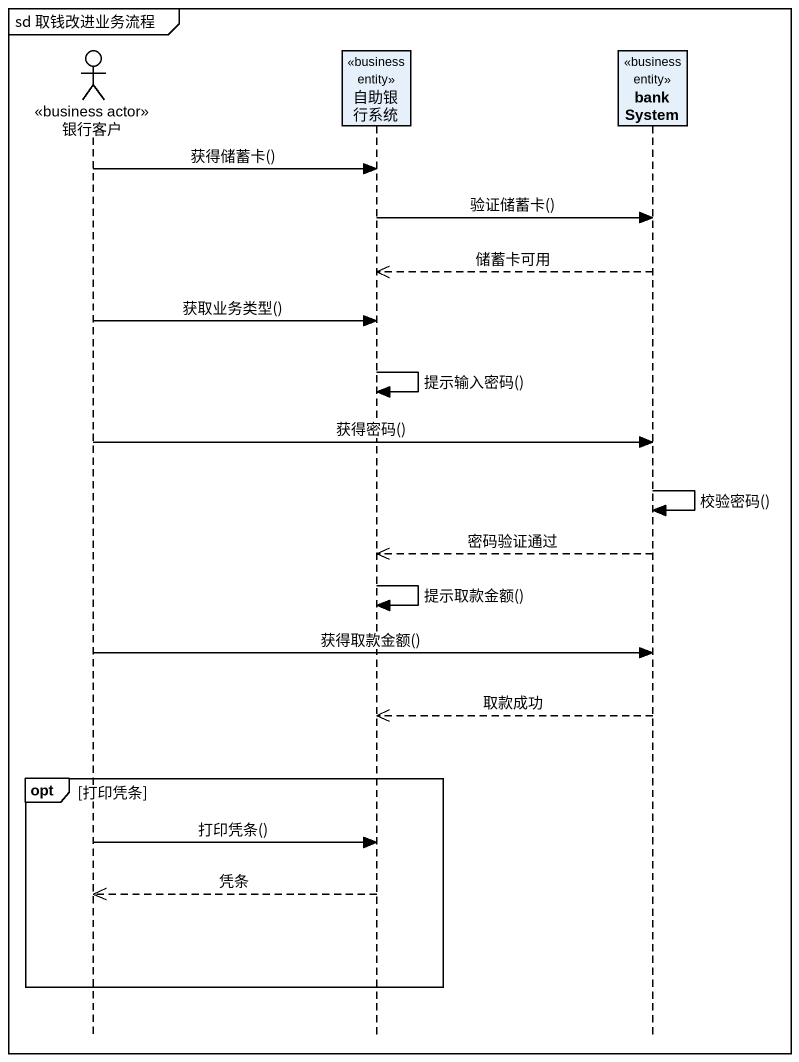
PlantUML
@startuml
mainframe sd 取钱改进业务流程
hide footbox
actor 银行客户 <<business actor>>
participant 自助银行系统 <<business entity>>
participant bankSystem <<business entity>>

银行客户 -> 自助银行系统 : 获得储蓄卡()
自助银行系统 -> bankSystem : 验证储蓄卡()
bankSystem -->> 自助银行系统 : 储蓄卡可用
银行客户 -> 自助银行系统 : 获取业务类型()
自助银行系统 -> 自助银行系统 : 提示输入密码()
银行客户 -> bankSystem : 获得密码()
bankSystem -> bankSystem : 校验密码()
bankSystem -->> 自助银行系统 : 密码验证通过
自助银行系统 -> 自助银行系统 : 提示取款金额()
银行客户 -> bankSystem : 获得取款金额()
bankSystem -->> 自助银行系统 : 取款成功
opt 打印凭条
  银行客户 -> 自助银行系统 : 打印凭条()
  自助银行系统 -->> 银行客户 : 凭条
end
@enduml
